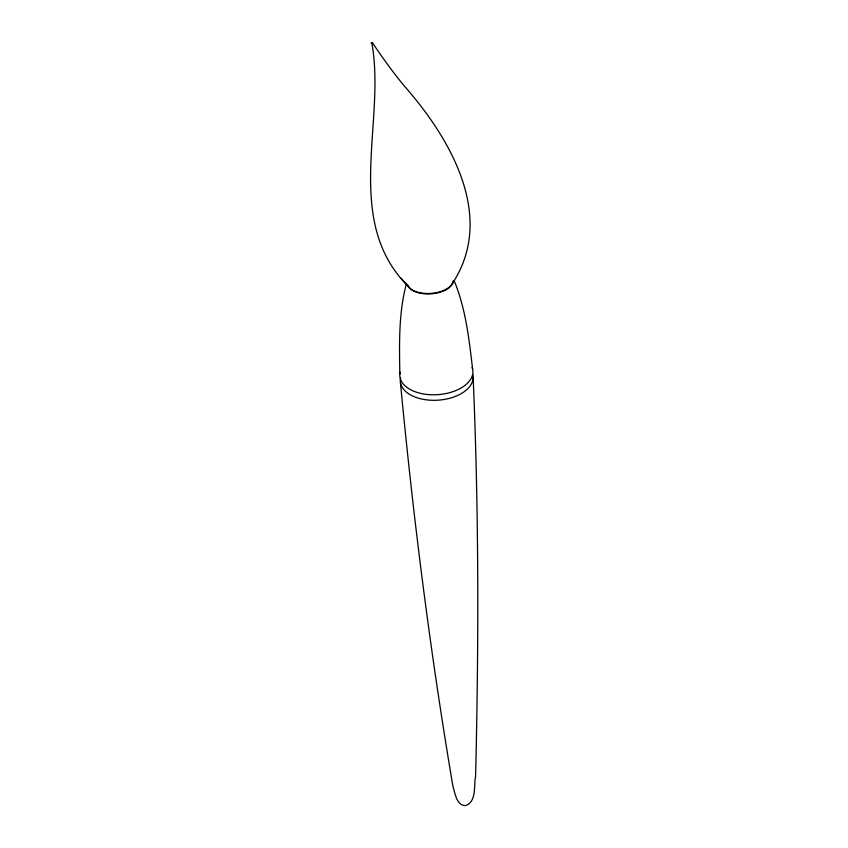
<?xml version="1.0" encoding="UTF-8"?>
<svg xmlns="http://www.w3.org/2000/svg" width="848" height="848" viewBox="0 0 848 848"><rect width="100%" height="100%" fill="white"/><g stroke="black" fill="none" stroke-linecap="round" stroke-linejoin="round"><path stroke-width="1.27" d="M406.521 283.306C398.528 312.817 399.334 343.8 399.832 374.095M452.397 283.444C496.069 217.003 450.542 138.86 405.28 87.111C393.514 73.182 382.077 57.07 372.24 42.495C371.827 42.654 371.392 42.813 371.042 43.1M371.806 42.951C386.306 121.826 342.104 220.819 408.439 286.613M401.189 278.303L409.669 288.013M454.295 281.027C465.796 308.969 469.135 339.412 472.622 369.177M400.404 382.353C413.22 517.587 430.233 652.578 452.97 786.499C455.111 792.933 456.404 805.833 465.658 805.547C476.83 801.869 473.65 785.195 475.59 776.249C478.813 643.346 478.855 510.284 473.152 377.434M472.092 367.375A36.612 21.253 -3.9 0 1 437.769 394.649A36.612 21.253 -3.9 0 1 400.118 372.24M472.877 374.668A36.496 21.295 -3.9 0 1 436.561 400.256A36.496 21.295 -3.9 0 1 400.595 377.71M453.33 280.656A23.172 12.307 -3.9 0 1 432.533 293.726A23.172 12.307 -3.9 0 1 407.623 285.373M453.044 281.843A23.182 12.148 -4.3 0 1 430.964 293.397A23.182 12.148 -4.3 0 1 407.591 285.129"/></g></svg>
